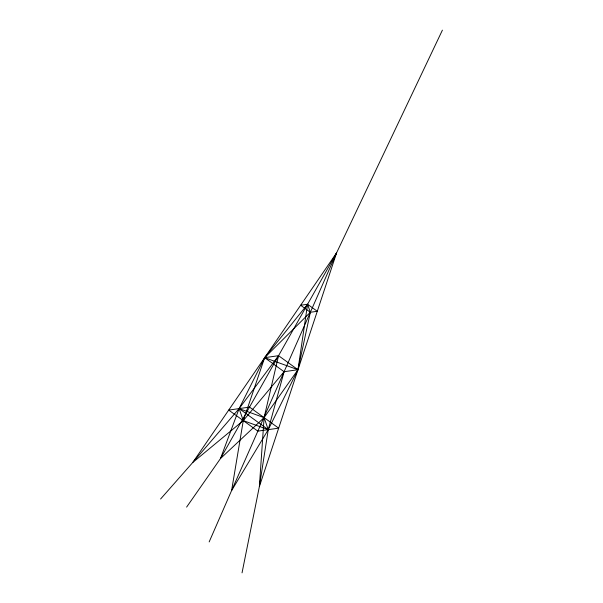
<?xml version="1.0" encoding="UTF-8"?>
<svg xmlns="http://www.w3.org/2000/svg" width="603" height="603" viewBox="0 0 603 603"><rect width="100%" height="100%" fill="white"/><g stroke="black" fill="none" stroke-linecap="round" stroke-linejoin="round"><path stroke-width="0.9" d="M209.158 541.924L231.605 490.563L268.26 429.645L297.972 369.722L307.568 304.274L300.626 305.261L310.341 312.279L317.284 311.284L307.568 304.274L264.664 357.677L239.112 408.6L220.502 458.529L186.606 507.108M307.568 304.274L310.341 312.279L297.972 369.722L284.096 371.712L268.26 429.645L259.365 486.591L242.037 572.85M160.594 499.005L192.741 462.501L336.587 252.853L259.365 486.591L264.099 417.63L278.548 355.687L264.664 357.677L243.28 420.615L231.605 490.563L336.587 252.853L442.406 30.15M336.587 252.853L220.502 458.529L264.099 417.63L297.972 369.722L278.548 355.687L239.112 408.6L192.741 462.501L243.28 420.615L284.096 371.712L264.664 357.677L310.341 312.279M264.664 357.677L297.972 369.722M239.112 408.6L264.099 417.63L268.26 429.645L243.28 420.615L239.112 408.6L268.26 429.645M249.529 407.108L228.703 410.093L257.85 431.137L278.669 428.153L249.529 407.108"/></g></svg>
